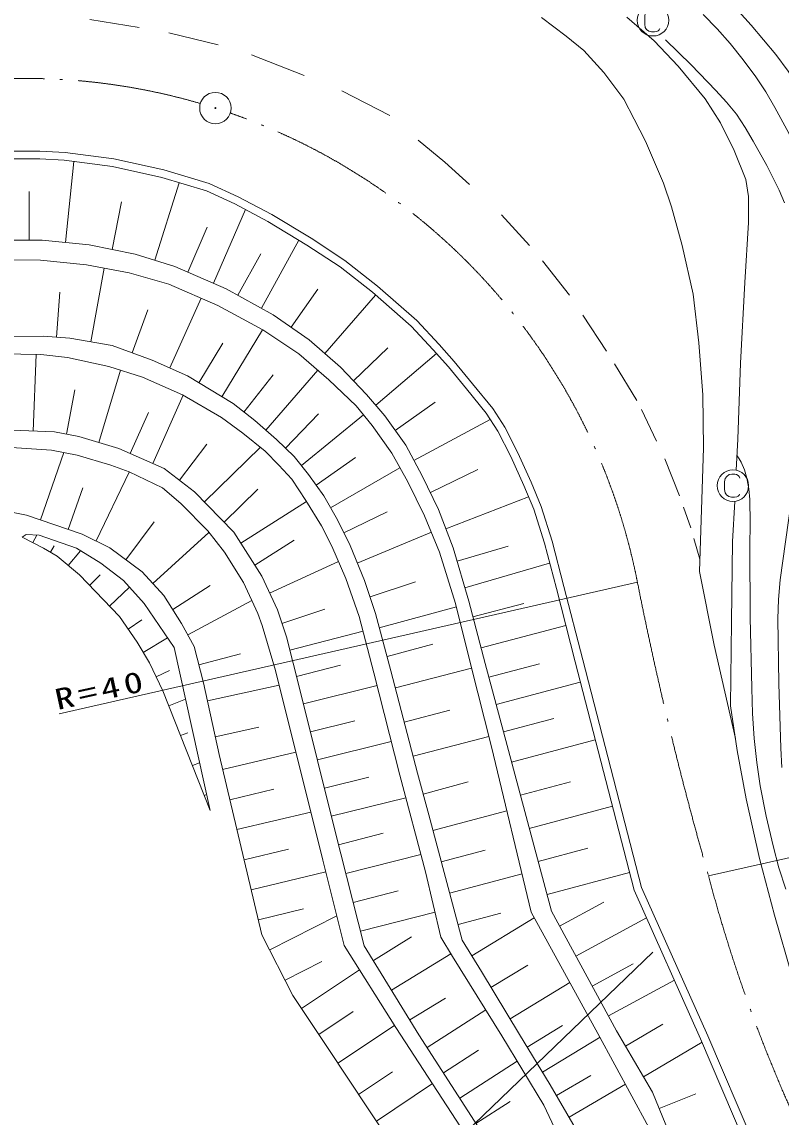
# Model space of a CAD drawing. Units: millimetres, scale not verified. Extents: x 1555 to 641555, y -205102 to 154898.
# Drawn here: x 109212 to 157194, y 21016 to 90244 of the extents above; entities that cross this region are included whole.
import ezdxf

# ---------------------------------------------------------------- set-up
doc = ezdxf.new("R2010")
doc.units = ezdxf.units.MM
doc.header["$LTSCALE"] = 1000
doc.linetypes.add('USER2', pattern=[10, 7.868852, -0.983607, 0.163934, -0.983607])
for name, color, linetype, lineweight in [('S-BGD', 1, 'Continuous', 13), ('S-BGD-HTXT', 6, 'Continuous', 13), ('S-BMK', 3, 'USER2', 13)]:
    doc.layers.add(name, color=color, linetype=linetype, lineweight=lineweight)
doc.styles.add('ＭＳ ゴシック', font='')
doc.styles.get('ＭＳ ゴシック').set_extended_font_data('MS Gothic')

# ---------------------------------------------------------------- blocks, each defined once
blk = doc.blocks.new('BUHIN318')
at = {"layer": 'S-BGD'}
blk.add_circle((0, 0), 30, dxfattribs=at)
at = {"layer": 'S-BMK', "linetype": 'Continuous'}
blk.add_circle((0, 0), 995, dxfattribs=at)
blk = doc.blocks.new('BUHIN320')
at = {"layer": 'S-BGD'}
blk.add_lwpolyline([(440, 475), (400, 570), (330, 640), (235, 695), (120, 725), (-75, 725), (-230, 695), (-390, 585), (-485, 445), (-525, 245), (-525, -245), (-485, -455), (-410, -580), (-265, -685), (-85, -725), (105, -725), (250, -710), (325, -665), (395, -600), (425, -530)], dxfattribs=at)
blk.add_circle((0, 0), 995, dxfattribs=at)

msp = doc.modelspace()

# ---------------------------------------------------------------- linework, layer by layer
at = {"layer": 'S-BGD'}
for p, q in [((113504, 90401), (116614, 89900)), ((142057, 90519), (143617, 89349)), ((149168, 89055), (147437, 90554)), ((118490, 89562), (121612, 88793)), ((143617, 89349), (144732, 88435)), ((150698, 87454), (149168, 89055)), ((123729, 88164), (127062, 86857)), ((144732, 88435), (145996, 87050)), ((152400, 85391), (150698, 87454)), ((145996, 87050), (147246, 85370)), ((129425, 85884), (132471, 84324)), ((147246, 85370), (147901, 84105)), ((153366, 83863), (152400, 85391)), ((147901, 84105), (148614, 82707)), ((154232, 82118), (153366, 83863)), ((134263, 82766), (135935, 81370)), ((148614, 82707), (149756, 80059)), ((110354, 82081), (107489, 82081)), ((111936, 81999), (110354, 82081)), ((115027, 81587), (111936, 81999)), ((154968, 80285), (154232, 82118)), ((110341, 81581), (107512, 81581)), ((111890, 81501), (110341, 81581)), ((114940, 81094), (111890, 81501)), ((111970, 76298), (112497, 81420)), ((118055, 80402), (114940, 81094)), ((118180, 80886), (115027, 81587)), ((135935, 81370), (137500, 79965)), ((120878, 79562), (118055, 80402)), ((121055, 80032), (118180, 80886)), ((117624, 75174), (119144, 80078)), ((122889, 79187), (121055, 80032)), ((149756, 80059), (150267, 78553)), ((155141, 79203), (154968, 80285)), ((109673, 76451), (109673, 79529)), ((122668, 78738), (120878, 79562)), ((125011, 78074), (122889, 79187)), ((155127, 77573), (155141, 79203)), ((114912, 75854), (115515, 78868)), ((121314, 73724), (123345, 78383)), ((124765, 77638), (122668, 78738)), ((150267, 78553), (150939, 76116)), ((127224, 76142), (124765, 77638)), ((127484, 76569), (125011, 78074)), ((139527, 78042), (141288, 76119)), ((154910, 73781), (155127, 77573)), ((119690, 74432), (120926, 77269)), ((107237, 76451), (110485, 76451)), ((110485, 76451), (113455, 76146)), ((124352, 72146), (126719, 76450)), ((129628, 75168), (127484, 76569)), ((113455, 76146), (116370, 75563)), ((116370, 75563), (118878, 74785)), ((122868, 72962), (124309, 75583)), ((129335, 74762), (127224, 76142)), ((150939, 76116), (151638, 73037)), ((107252, 75205), (110390, 75183)), ((110390, 75183), (113291, 74889)), ((113291, 74889), (115999, 74386)), ((118878, 74785), (122126, 73370)), ((131688, 73540), (129628, 75168)), ((142120, 75142), (143824, 72970)), ((113579, 70025), (114411, 74681)), ((115999, 74386), (118490, 73659)), ((131369, 73155), (129335, 74762)), ((118490, 73659), (121597, 72321)), ((134167, 71380), (131688, 73540)), ((154622, 68675), (154910, 73781)), ((111402, 70322), (111601, 73157)), ((118565, 68368), (120536, 72778)), ((122126, 73370), (125094, 71738)), ((126226, 70945), (127912, 73353)), ((128350, 69288), (131570, 72980)), ((133818, 71021), (131369, 73155)), ((151638, 73037), (151988, 69968)), ((116180, 69326), (117165, 72043)), ((121597, 72321), (124438, 70777)), ((125094, 71738), (127358, 70153)), ((135577, 69846), (134167, 71380)), ((144665, 71717), (146169, 69423)), ((121842, 66555), (124417, 70788)), ((124438, 70777), (126708, 69270)), ((135208, 69507), (133818, 71021)), ((107835, 70337), (110555, 70382)), ((110555, 70382), (112249, 70263)), ((112249, 70263), (114909, 69787)), ((120401, 67432), (121920, 69930)), ((127358, 70153), (129342, 68423)), ((151988, 69968), (152243, 66661)), ((110418, 69214), (107877, 69259)), ((114909, 69787), (117451, 68866)), ((126708, 69270), (128600, 67623)), ((130172, 67559), (132347, 69647)), ((131571, 66022), (135417, 69276)), ((136168, 68441), (135208, 69507)), ((136540, 68775), (135577, 69846)), ((109927, 64377), (110115, 69219)), ((112098, 69036), (110418, 69214)), ((114699, 68471), (112098, 69036)), ((117451, 68866), (119680, 67870)), ((137700, 67366), (136540, 68775)), ((146658, 68634), (148074, 66303)), ((154463, 63864), (154622, 68675)), ((114074, 63663), (115438, 68237)), ((116843, 67792), (114699, 68471)), ((119680, 67870), (122563, 66116)), ((123247, 65581), (125097, 67945)), ((124621, 64444), (127912, 68222)), ((129342, 68423), (131001, 66695)), ((137314, 67048), (136168, 68441)), ((119355, 66677), (116843, 67792)), ((128600, 67623), (130332, 65976)), ((138966, 65814), (137700, 67366)), ((112038, 64183), (112556, 66990)), ((117485, 62337), (119396, 66653)), ((121822, 65235), (119355, 66677)), ((131001, 66695), (132141, 65348)), ((138561, 65520), (137314, 67048)), ((152243, 66661), (152297, 63323)), ((122563, 66116), (123930, 65046)), ((130332, 65976), (131341, 64743)), ((132806, 64415), (135330, 66214)), ((139733, 64618), (138966, 65814)), ((116058, 62968), (117206, 65562)), ((123174, 64254), (121822, 65235)), ((125862, 63307), (127960, 65464)), ((126873, 62208), (130797, 65408)), ((132141, 65348), (133471, 63482)), ((133990, 62520), (138817, 65122)), ((139299, 64370), (138561, 65520)), ((148368, 65735), (149318, 63738)), ((108582, 64429), (111272, 64325)), ((123930, 65046), (125312, 63842)), ((131341, 64743), (132595, 62982)), ((140554, 62995), (139733, 64618)), ((111272, 64325), (112803, 64042)), ((112803, 64042), (115344, 63284)), ((124586, 63110), (123174, 64254)), ((125312, 63842), (126412, 62772)), ((140108, 62769), (139299, 64370)), ((154362, 61906), (154463, 63864)), ((111081, 63176), (108565, 63339)), ((110389, 58769), (111865, 63018)), ((112701, 62849), (111081, 63176)), ((115344, 63284), (118198, 62021)), ((119164, 61278), (120908, 63544)), ((120751, 59899), (124287, 63353)), ((125452, 62223), (124586, 63110)), ((133471, 63482), (134508, 61559)), ((152297, 63323), (152028, 55494)), ((114841, 62225), (112701, 62849)), ((126412, 62772), (127334, 61643)), ((127809, 60967), (130297, 62716)), ((132595, 62982), (133609, 61164)), ((140932, 60941), (140108, 62769)), ((141388, 61147), (140554, 62995)), ((149842, 62636), (150765, 60294)), ((113896, 57432), (116000, 61787)), ((115985, 61794), (114841, 62225)), ((118100, 60802), (115985, 61794)), ((118198, 62021), (120130, 60535)), ((126270, 61346), (125452, 62223)), ((127334, 61643), (128285, 60290)), ((128723, 59532), (133105, 62067)), ((135026, 60487), (138032, 61942)), ((127162, 59993), (126270, 61346)), ((133609, 61164), (134663, 59029)), ((134508, 61559), (135544, 59416)), ((141557, 59435), (140932, 60941)), ((142027, 59607), (141388, 61147)), ((112143, 58160), (113061, 60803)), ((119259, 59807), (118100, 60802)), ((120130, 60535), (122612, 57993)), ((121992, 58628), (124131, 60718)), ((128285, 60290), (129162, 58774)), ((105425, 59847), (109512, 59074)), ((120953, 58068), (119259, 59807)), ((123054, 57298), (127198, 59935)), ((128157, 58388), (127162, 59993)), ((136011, 58207), (141231, 60221)), ((142715, 57427), (142027, 59607)), ((151026, 59564), (151495, 58256)), ((154130, 57398), (154260, 59936)), ((109512, 59074), (113020, 57855)), ((129556, 57957), (132288, 59274)), ((134663, 59029), (135596, 56735)), ((135544, 59416), (136477, 56998)), ((142234, 57288), (141557, 59435)), ((115791, 56250), (117572, 58642)), ((128796, 57115), (128157, 58388)), ((129162, 58774), (129950, 57140)), ((109481, 57840), (109230, 57666)), ((109230, 57666), (110585, 56988)), ((110294, 57801), (109481, 57840)), ((109907, 57327), (110148, 57808)), ((112656, 56969), (110294, 57801)), ((113020, 57855), (114773, 57008)), ((117493, 54742), (121034, 57967)), ((122024, 56730), (120953, 58068)), ((122612, 57993), (124381, 55214)), ((123938, 55909), (126415, 57485)), ((130410, 56032), (135090, 57980)), ((151674, 57595), (152055, 56288)), ((110585, 56988), (111436, 56466)), ((111011, 56727), (111259, 57132)), ((112143, 55875), (112923, 56809)), ((114204, 56040), (112656, 56969)), ((114773, 57008), (116809, 55492)), ((129688, 55063), (128796, 57115)), ((129950, 57140), (130871, 54925)), ((136477, 56998), (137462, 53628)), ((136723, 56155), (139947, 57097)), ((142989, 54432), (142234, 57288)), ((143473, 54560), (142715, 57427)), ((154049, 52324), (154130, 57398)), ((111436, 56466), (112849, 55285)), ((123227, 54802), (122024, 56730)), ((124871, 54144), (129221, 56138)), ((135596, 56735), (136621, 53483)), ((115637, 54937), (114204, 56040)), ((116809, 55492), (118177, 53991)), ((137216, 54470), (142566, 56033)), ((152028, 55494), (152973, 50855)), ((112849, 55285), (115385, 52652)), ((113483, 54627), (114165, 55283)), ((116934, 53485), (115637, 54937)), ((124119, 52841), (123227, 54802)), ((124381, 55214), (125362, 53074)), ((130535, 52656), (129688, 55063)), ((130871, 54925), (131555, 52859)), ((131213, 53892), (134081, 54841)), ((114751, 53311), (116008, 54521)), ((118742, 53107), (121120, 54626)), ((144174, 49789), (142989, 54432)), ((144658, 49912), (143473, 54560)), ((118831, 50697), (116934, 53485)), ((118177, 53991), (119306, 52222)), ((119700, 51494), (123738, 53678)), ((136621, 53483), (137577, 49579)), ((137462, 53628), (138499, 49689)), ((137721, 52643), (140940, 53490)), ((115385, 52652), (116489, 51046)), ((124402, 52083), (124119, 52841)), ((125362, 53074), (125926, 51365)), ((125644, 52219), (128356, 53115)), ((131457, 49093), (130535, 52656)), ((131555, 52859), (132536, 49218)), ((131800, 51949), (136675, 53262)), ((115937, 51849), (116800, 52442)), ((119306, 52222), (120094, 50766)), ((125238, 49248), (124402, 52083)), ((138239, 50673), (143589, 52081)), ((153990, 47007), (154049, 52324)), ((116885, 50388), (118414, 51309)), ((125926, 51365), (126788, 48036)), ((126142, 50532), (130774, 51732)), ((116489, 51046), (117282, 49729)), ((121116, 40399), (118831, 50697)), ((120094, 50766), (120689, 48463)), ((132290, 50129), (135190, 50910)), ((152973, 50855), (154305, 44945)), ((120391, 49614), (123033, 50296)), ((148379, 35534), (144658, 49912)), ((117282, 49729), (118115, 47968)), ((117698, 48849), (118536, 49245)), ((128240, 37248), (125238, 49248)), ((126573, 48868), (129352, 49588)), ((132536, 49218), (134215, 42753)), ((132816, 48141), (137625, 49390)), ((137577, 49579), (138892, 44427)), ((138499, 49689), (139880, 44505)), ((138729, 48825), (141926, 49677)), ((147905, 35368), (144174, 49789)), ((120689, 48463), (121669, 43926)), ((133096, 42632), (131457, 49093)), ((139189, 47097), (144504, 48513)), ((118115, 47968), (121116, 40399)), ((120934, 47328), (125473, 48309)), ((126788, 48036), (128988, 39148)), ((127008, 47147), (131659, 48298)), ((118490, 47022), (119553, 47443)), ((133375, 45986), (136256, 46734)), ((154421, 44179), (153990, 47007)), ((127448, 45369), (130245, 46061)), ((139650, 45369), (142831, 46216)), ((119240, 45130), (119696, 45310)), ((121424, 45060), (124191, 45658)), ((133935, 43831), (138726, 45075)), ((127888, 43592), (132559, 44748)), ((138892, 44427), (141401, 33979)), ((139880, 44505), (142679, 34034)), ((140160, 43458), (145446, 44871)), ((121669, 43926), (124386, 32547)), ((121895, 42978), (126530, 44085)), ((154996, 41139), (154421, 44179)), ((119991, 43237), (120446, 43418)), ((128328, 41814), (131137, 42509)), ((134716, 36528), (133096, 42632)), ((134215, 42753), (134928, 40123)), ((122348, 41081), (125141, 41748)), ((134572, 41438), (137410, 42208)), ((140719, 41364), (143881, 42209)), ((120741, 41345), (120832, 41381)), ((128768, 40037), (133475, 41202)), ((155825, 37360), (154996, 41139)), ((122801, 39185), (127476, 40301)), ((135192, 39132), (139864, 40377)), ((141279, 39269), (146532, 40674)), ((134928, 40123), (137039, 32201)), ((128988, 39148), (130846, 31851)), ((129220, 38236), (132054, 38958)), ((123254, 37288), (126071, 37961)), ((129684, 36412), (134426, 37619)), ((135720, 37152), (138494, 37891)), ((141839, 37175), (144981, 38015)), ((129578, 31873), (128240, 37248)), ((156776, 33790), (155825, 37360)), ((123707, 35392), (128422, 36518)), ((135697, 32386), (134716, 36528)), ((136247, 35172), (140822, 36391)), ((142399, 35081), (147618, 36476)), ((130149, 34587), (132993, 35312)), ((152106, 25961), (147905, 35368)), ((152564, 26161), (148379, 35534)), ((124159, 33495), (126999, 34173)), ((130613, 32763), (135323, 33962)), ((141401, 33979), (145621, 26301)), ((142679, 34034), (146792, 26461)), ((143193, 33088), (145982, 34603)), ((124874, 31588), (129112, 33744)), ((136775, 33191), (139490, 33915)), ((137648, 31205), (141597, 33622)), ((144221, 31194), (148686, 33620)), ((157890, 29913), (156776, 33790)), ((124386, 32547), (126337, 28712)), ((132847, 26685), (129578, 31873)), ((130846, 31851), (134308, 26218)), ((131423, 30912), (133844, 32401)), ((136425, 31168), (135697, 32386)), ((137039, 32201), (138257, 30210)), ((132577, 29035), (136323, 31338)), ((139550, 26163), (136425, 31168)), ((125849, 29671), (128174, 30853)), ((138859, 29218), (141180, 30626)), ((145250, 29301), (147840, 30708)), ((126882, 27888), (130557, 30320)), ((138257, 30210), (140665, 26242)), ((140063, 27234), (143847, 29529)), ((146278, 27408), (150448, 29673)), ((126337, 28712), (128520, 25414)), ((133731, 27157), (135985, 28543)), ((134823, 25418), (138528, 27799)), ((127974, 26239), (130156, 27683)), ((129176, 24427), (132766, 26814)), ((137697, 19233), (132847, 26685)), ((141148, 25446), (143371, 26797)), ((146792, 26461), (149075, 22600)), ((147363, 25496), (149713, 26885)), ((134308, 26218), (138425, 19813)), ((142195, 21779), (139550, 26163)), ((140665, 26242), (142597, 23061)), ((142114, 23856), (145749, 26065)), ((145621, 26301), (148838, 20361)), ((148505, 23565), (152196, 25748)), ((157089, 14287), (152106, 25961)), ((157549, 14483), (152564, 26161)), ((128520, 25414), (131144, 21466)), ((135852, 23816), (138063, 25237)), ((136881, 22215), (140521, 24554)), ((130488, 22453), (132630, 23877)), ((142995, 22381), (145159, 23647)), ((131613, 20767), (135153, 23143)), ((142597, 23061), (144187, 20341)), ((143790, 21021), (147352, 23104)), ((149075, 22600), (150766, 18401)), ((149498, 21550), (151797, 22476)), ((131144, 21466), (133958, 17272)), ((137911, 20613), (140067, 21999)), ((143043, 19970), (142195, 21779))]:
    msp.add_line(p, q, dxfattribs=at)
for points in [[(153683, 91855), (155292, 90035), (156854, 88178), (157638, 87133), (158374, 86052), (158948, 85119), (159475, 84146), (159948, 83120), (160368, 82061), (160715, 81057), (161006, 80026), (161051, 79814), (161095, 79590)], [(159091, 79923), (158705, 80984), (158263, 82023), (157564, 83441), (156807, 84837), (156228, 85816), (155593, 86771), (154807, 87840), (153973, 88873), (153147, 89810), (152270, 90713)], [(157417, 78814), (157081, 79601), (156287, 81161), (155432, 82707), (154929, 83570), (154371, 84405), (153751, 85171), (153077, 85907), (151505, 87537), (149897, 89120)], [(157487, 35415), (157061, 36778), (156694, 38158), (156253, 40047), (155871, 41947), (155655, 43439), (155498, 44940), (155386, 46525), (155335, 48122), (155244, 52603), (155214, 57087), (155247, 58566), (155219, 60045), (155154, 60734), (155029, 61412), (154882, 61921), (154678, 62407), (154553, 62620), (154409, 62818)], [(157250, 43115), (157185, 44333), (157059, 48419), (156994, 52505), (157039, 53743), (157144, 54987), (157832, 59921)]]:
    msp.add_lwpolyline(points, dxfattribs=at)
at = {"layer": 'S-BGD-HTXT'}
for p, q in [((111561, 46515), (148113, 54830)), ((183537, 43152), (152602, 36277)), ((149087, 31435), (109710, -6404))]:
    msp.add_line(p, q, dxfattribs=at)
at = {"layer": 'S-BMK'}
for centre, radius, start, end in [((109431, 47253), 39417, 73.71259, 141.91458), ((109431, 47253), 39417, 11.08261, 70.80536), ((373388, 99520), 229665, 191.22046, 195.98393), ((247479, 61386), 98144, 194.82321, 207.21809)]:
    msp.add_arc(centre, radius, start, end, dxfattribs=at)

# ---------------------------------------------------------------- block references
for name, p in [('BUHIN320', (149097, 90349)), ('BUHIN318', (121442, 84796)), ('BUHIN320', (154147, 60930))]:
    msp.add_blockref(name, p)

# ---------------------------------------------------------------- texts
at = {"layer": 'S-BGD-HTXT', "insert": (111462, 46723), "char_height": 1320, "attachment_point": 7, "rotation": 12.3, "style": 'ＭＳ ゴシック'}
msp.add_mtext('\\T1.22;\\W1.35;R=40', dxfattribs=at)

doc.saveas('drawing.dxf')
